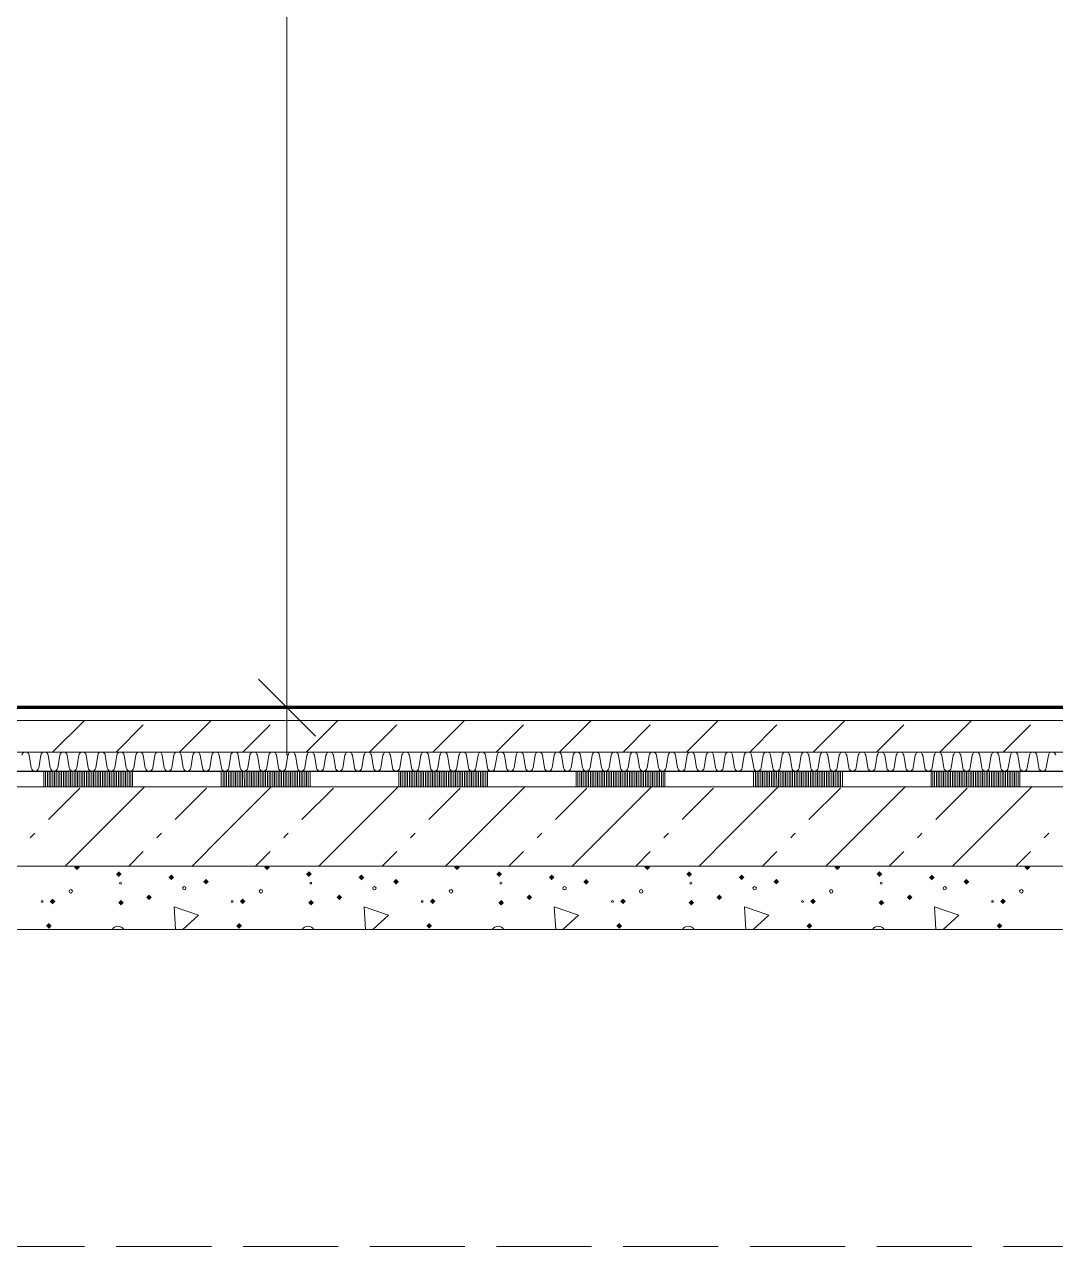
# Model space of a CAD drawing. Header units: millimetres. Extents: x 9557 to 76822, y 14597 to 67378.
# Drawn here: x 56977 to 58604, y 54490 to 56417 of the extents above; entities that cross this region are included whole.
import ezdxf

# ---------------------------------------------------------------- set-up
doc = ezdxf.new("R2010")
doc.units = ezdxf.units.MM
doc.layers.add('PDF_Geometry', color=7, linetype='Continuous')
doc.layers.add('PDF_Solid Fills', color=7, linetype='Continuous')

msp = doc.modelspace()

# ---------------------------------------------------------------- hatches: boundary and pattern name
at = {"layer": 'PDF_Solid Fills', "transparency": 33554559}
for points in [[(57055.2, 55088), (57057, 55089.8), (57062.3, 55089.8), (57064.2, 55088), (57059.7, 55083.5)], [(57355.2, 55088), (57357, 55089.8), (57362.3, 55089.8), (57364.2, 55088), (57359.7, 55083.5)], [(57655.2, 55088), (57657, 55089.8), (57662.3, 55089.8), (57664.2, 55088), (57659.7, 55083.5)], [(57955.2, 55088), (57957, 55089.8), (57962.3, 55089.8), (57964.2, 55088), (57959.7, 55083.5)], [(58255.2, 55088), (58257, 55089.8), (58262.3, 55089.8), (58264.2, 55088), (58259.7, 55083.5)], [(58555.2, 55088), (58557, 55089.8), (58562.3, 55089.8), (58564.2, 55088), (58559.7, 55083.5)]]:
    msp.add_hatch(color=256, dxfattribs=at).paths.add_polyline_path(points)

# ---------------------------------------------------------------- linework, layer by layer
at = {"layer": 'PDF_Geometry', "lineweight": 18}
for points in [[(57391.1, 64064.8), (57391.1, 63989.8), (57391.1, 61339.8), (57391.1, 61239.8), (57391.1, 60989.8), (57391.1, 58339.8), (57391.1, 58239.8), (57391.1, 57989.8), (57391.1, 55339.8), (57391.1, 55264.8)], [(57436.1, 55294.8), (57346.1, 55384.8)], [(57466.1, 55339.8), (57391.1, 55339.8), (57316.1, 55339.8)], [(55883.6, 55319.8), (59807.6, 55319.8)], [(57021.5, 55269.8), (57071.5, 55319.8)], [(57121.5, 55269.8), (57164.5, 55312.8)], [(57221.5, 55269.8), (57271.5, 55319.8)], [(57321.5, 55269.8), (57364.5, 55312.8)], [(57421.5, 55269.8), (57471.5, 55319.8)], [(57521.5, 55269.8), (57564.5, 55312.8)], [(57621.5, 55269.8), (57671.5, 55319.8)], [(57721.5, 55269.8), (57764.5, 55312.8)], [(57821.5, 55269.8), (57871.5, 55319.8)], [(57921.5, 55269.8), (57964.5, 55312.8)], [(58021.5, 55269.8), (58071.5, 55319.8)], [(58121.5, 55269.8), (58164.5, 55312.8)], [(58221.5, 55269.8), (58271.5, 55319.8)], [(58321.5, 55269.8), (58364.5, 55312.8)], [(58421.5, 55269.8), (58471.5, 55319.8)], [(58521.5, 55269.8), (58564.5, 55312.8)], [(55883.6, 55269.8), (59807.6, 55269.8)], [(56727.6, 55214.8), (56727.6, 55239.3), (56867.6, 55239.3), (56727.6, 55239.3), (56867.6, 55239.3), (56727.6, 55239.3), (56867.6, 55239.3), (56867.6, 55214.8), (57007.6, 55214.8), (57147.6, 55214.8)], [(56867.6, 55239.3), (57007.6, 55239.3), (57147.6, 55239.3), (57287.6, 55239.3), (57427.6, 55239.3), (57567.6, 55239.3), (57707.6, 55239.3), (57847.6, 55239.3), (57987.6, 55239.3), (58127.6, 55239.3), (58267.6, 55239.3), (58407.6, 55239.3), (58547.6, 55239.3), (58687.6, 55239.3)], [(58687.6, 55239.3), (58547.6, 55239.3), (58407.6, 55239.3), (58267.6, 55239.3), (58127.6, 55239.3), (57987.6, 55239.3), (57847.6, 55239.3), (57707.6, 55239.3), (57567.6, 55239.3), (57427.6, 55239.3), (57287.6, 55239.3), (57147.6, 55239.3), (57007.6, 55239.3), (56867.6, 55239.3)], [(57007.6, 55214.8), (57007.6, 55239.3), (57147.6, 55239.3), (57007.6, 55239.3), (57147.6, 55239.3), (57007.6, 55239.3), (57147.6, 55239.3), (57147.6, 55214.8), (57287.6, 55214.8), (57427.6, 55214.8)], [(57010.4, 55239.3), (57010.4, 55214.8)], [(57013.2, 55239.3), (57013.2, 55214.8)], [(57016, 55239.3), (57016, 55214.8)], [(57018.8, 55239.3), (57018.8, 55214.8)], [(57021.6, 55239.3), (57021.6, 55214.8)], [(57024.4, 55239.3), (57024.4, 55214.8)], [(57027.2, 55239.3), (57027.2, 55214.8)], [(57030, 55239.3), (57030, 55214.8)], [(57032.8, 55239.3), (57032.8, 55214.8)], [(57035.6, 55239.3), (57035.6, 55214.8)], [(57038.4, 55239.3), (57038.4, 55214.8)], [(57041.2, 55239.3), (57041.2, 55214.8)], [(57044, 55239.3), (57044, 55214.8)], [(57046.8, 55239.3), (57046.8, 55214.8)], [(57049.6, 55239.3), (57049.6, 55214.8)], [(57052.4, 55239.3), (57052.4, 55214.8)], [(57055.2, 55239.3), (57055.2, 55214.8)], [(57058, 55239.3), (57058, 55214.8)], [(57060.8, 55239.3), (57060.8, 55214.8)], [(57063.6, 55239.3), (57063.6, 55214.8)], [(57066.4, 55239.3), (57066.4, 55214.8)], [(57069.2, 55239.3), (57069.2, 55214.8)], [(57072, 55239.3), (57072, 55214.8)], [(57074.8, 55239.3), (57074.8, 55214.8)], [(57077.6, 55239.3), (57077.6, 55214.8)], [(57080.4, 55239.3), (57080.4, 55214.8)], [(57086, 55239.3), (57086, 55214.8)], [(57088.8, 55239.3), (57088.8, 55214.8)], [(57091.6, 55239.3), (57091.6, 55214.8)], [(57094.4, 55239.3), (57094.4, 55214.8)], [(57097.2, 55239.3), (57097.2, 55214.8)], [(57100, 55239.3), (57100, 55214.8)], [(57102.8, 55239.3), (57102.8, 55214.8)], [(57105.6, 55239.3), (57105.6, 55214.8)], [(57108.4, 55239.3), (57108.4, 55214.8)], [(57111.2, 55239.3), (57111.2, 55214.8)], [(57116.8, 55239.3), (57116.8, 55214.8)], [(57119.6, 55239.3), (57119.6, 55214.8)], [(57122.4, 55239.3), (57122.4, 55214.8)], [(57125.2, 55239.3), (57125.2, 55214.8)], [(57128, 55239.3), (57128, 55214.8)], [(57130.8, 55239.3), (57130.8, 55214.8)], [(57133.6, 55239.3), (57133.6, 55214.8)], [(57136.4, 55239.3), (57136.4, 55214.8)], [(57139.2, 55239.3), (57139.2, 55214.8)], [(57142, 55239.3), (57142, 55214.8)], [(57144.8, 55239.3), (57144.8, 55214.8)], [(57287.6, 55214.8), (57287.6, 55239.3), (57427.6, 55239.3), (57287.6, 55239.3), (57427.6, 55239.3), (57287.6, 55239.3), (57427.6, 55239.3), (57427.6, 55214.8), (57567.6, 55214.8), (57707.6, 55214.8)], [(57290.4, 55239.3), (57290.4, 55214.8)], [(57296, 55239.3), (57296, 55214.8)], [(57298.8, 55239.3), (57298.8, 55214.8)], [(57301.6, 55239.3), (57301.6, 55214.8)], [(57304.4, 55239.3), (57304.4, 55214.8)], [(57307.2, 55239.3), (57307.2, 55214.8)], [(57310, 55239.3), (57310, 55214.8)], [(57312.8, 55239.3), (57312.8, 55214.8)], [(57315.6, 55239.3), (57315.6, 55214.8)], [(57318.4, 55239.3), (57318.4, 55214.8)], [(57321.2, 55239.3), (57321.2, 55214.8)], [(57326.8, 55239.3), (57326.8, 55214.8)], [(57329.6, 55239.3), (57329.6, 55214.8)], [(57332.4, 55239.3), (57332.4, 55214.8)], [(57335.2, 55239.3), (57335.2, 55214.8)], [(57338, 55239.3), (57338, 55214.8)], [(57340.8, 55239.3), (57340.8, 55214.8)], [(57343.6, 55239.3), (57343.6, 55214.8)], [(57346.4, 55239.3), (57346.4, 55214.8)], [(57349.2, 55239.3), (57349.2, 55214.8)], [(57352, 55239.3), (57352, 55214.8)], [(57354.8, 55239.3), (57354.8, 55214.8)], [(57357.6, 55239.3), (57357.6, 55214.8)], [(57360.4, 55239.3), (57360.4, 55214.8)], [(57363.2, 55239.3), (57363.2, 55214.8)], [(57366, 55239.3), (57366, 55214.8)], [(57368.8, 55239.3), (57368.8, 55214.8)], [(57371.6, 55239.3), (57371.6, 55214.8)], [(57374.4, 55239.3), (57374.4, 55214.8)], [(57377.2, 55239.3), (57377.2, 55214.8)], [(57380, 55239.3), (57380, 55214.8)], [(57382.8, 55239.3), (57382.8, 55214.8)], [(57385.6, 55239.3), (57385.6, 55214.8)], [(57388.4, 55239.3), (57388.4, 55214.8)], [(57391.2, 55239.3), (57391.2, 55214.8)], [(57394, 55239.3), (57394, 55214.8)], [(57396.8, 55239.3), (57396.8, 55214.8)], [(57399.6, 55239.3), (57399.6, 55214.8)], [(57402.4, 55239.3), (57402.4, 55214.8)], [(57405.2, 55239.3), (57405.2, 55214.8)], [(57408, 55239.3), (57408, 55214.8)], [(57410.8, 55239.3), (57410.8, 55214.8)], [(57416.4, 55239.3), (57416.4, 55214.8)], [(57419.2, 55239.3), (57419.2, 55214.8)], [(57422, 55239.3), (57422, 55214.8)], [(57424.8, 55239.3), (57424.8, 55214.8)], [(57567.6, 55214.8), (57567.6, 55239.3), (57707.6, 55239.3), (57567.6, 55239.3), (57707.6, 55239.3), (57567.6, 55239.3), (57707.6, 55239.3), (57707.6, 55214.8), (57847.6, 55214.8), (57987.6, 55214.8)], [(57570.4, 55239.3), (57570.4, 55214.8)], [(57573.2, 55239.3), (57573.2, 55214.8)], [(57576, 55239.3), (57576, 55214.8)], [(57578.8, 55239.3), (57578.8, 55214.8)], [(57581.6, 55239.3), (57581.6, 55214.8)], [(57584.4, 55239.3), (57584.4, 55214.8)], [(57587.2, 55239.3), (57587.2, 55214.8)], [(57590, 55239.3), (57590, 55214.8)], [(57592.8, 55239.3), (57592.8, 55214.8)], [(57595.6, 55239.3), (57595.6, 55214.8)], [(57598.4, 55239.3), (57598.4, 55214.8)], [(57601.2, 55239.3), (57601.2, 55214.8)], [(57604, 55239.3), (57604, 55214.8)], [(57606.8, 55239.3), (57606.8, 55214.8)], [(57609.6, 55239.3), (57609.6, 55214.8)], [(57612.4, 55239.3), (57612.4, 55214.8)], [(57615.2, 55239.3), (57615.2, 55214.8)], [(57618, 55239.3), (57618, 55214.8)], [(57620.8, 55239.3), (57620.8, 55214.8)], [(57626.4, 55239.3), (57626.4, 55214.8)], [(57629.2, 55239.3), (57629.2, 55214.8)], [(57632, 55239.3), (57632, 55214.8)], [(57634.8, 55239.3), (57634.8, 55214.8)], [(57637.6, 55239.3), (57637.6, 55214.8)], [(57640.4, 55239.3), (57640.4, 55214.8)], [(57643.2, 55239.3), (57643.2, 55214.8)], [(57646, 55239.3), (57646, 55214.8)], [(57648.8, 55239.3), (57648.8, 55214.8)], [(57651.6, 55239.3), (57651.6, 55214.8)], [(57654.4, 55239.3), (57654.4, 55214.8)], [(57657.2, 55239.3), (57657.2, 55214.8)], [(57660, 55239.3), (57660, 55214.8)], [(57662.8, 55239.3), (57662.8, 55214.8)], [(57665.6, 55239.3), (57665.6, 55214.8)], [(57668.4, 55239.3), (57668.4, 55214.8)], [(57671.2, 55239.3), (57671.2, 55214.8)], [(57674, 55239.3), (57674, 55214.8)], [(57676.8, 55239.3), (57676.8, 55214.8)], [(57679.6, 55239.3), (57679.6, 55214.8)], [(57682.4, 55239.3), (57682.4, 55214.8)], [(57685.2, 55239.3), (57685.2, 55214.8)], [(57688, 55239.3), (57688, 55214.8)], [(57690.8, 55239.3), (57690.8, 55214.8)], [(57693.6, 55239.3), (57693.6, 55214.8)], [(57696.4, 55239.3), (57696.4, 55214.8)], [(57699.2, 55239.3), (57699.2, 55214.8)], [(57702, 55239.3), (57702, 55214.8)], [(57704.8, 55239.3), (57704.8, 55214.8)], [(57847.6, 55214.8), (57847.6, 55239.3), (57987.6, 55239.3), (57847.6, 55239.3), (57987.6, 55239.3), (57847.6, 55239.3), (57987.6, 55239.3), (57987.6, 55214.8), (58127.6, 55214.8), (58267.6, 55214.8)], [(57850.4, 55239.3), (57850.4, 55214.8)], [(57853.2, 55239.3), (57853.2, 55214.8)], [(57856, 55239.3), (57856, 55214.8)], [(57858.8, 55239.3), (57858.8, 55214.8)], [(57861.6, 55239.3), (57861.6, 55214.8)], [(57864.4, 55239.3), (57864.4, 55214.8)], [(57867.2, 55239.3), (57867.2, 55214.8)], [(57870, 55239.3), (57870, 55214.8)], [(57872.8, 55239.3), (57872.8, 55214.8)], [(57875.6, 55239.3), (57875.6, 55214.8)], [(57878.4, 55239.3), (57878.4, 55214.8)], [(57881.2, 55239.3), (57881.2, 55214.8)], [(57884, 55239.3), (57884, 55214.8)], [(57886.8, 55239.3), (57886.8, 55214.8)], [(57889.6, 55239.3), (57889.6, 55214.8)], [(57892.4, 55239.3), (57892.4, 55214.8)], [(57895.2, 55239.3), (57895.2, 55214.8)], [(57898, 55239.3), (57898, 55214.8)], [(57900.8, 55239.3), (57900.8, 55214.8)], [(57903.6, 55239.3), (57903.6, 55214.8)], [(57906.4, 55239.3), (57906.4, 55214.8)], [(57909.2, 55239.3), (57909.2, 55214.8)], [(57912, 55239.3), (57912, 55214.8)], [(57914.8, 55239.3), (57914.8, 55214.8)], [(57917.6, 55239.3), (57917.6, 55214.8)], [(57920.4, 55239.3), (57920.4, 55214.8)], [(57926, 55239.3), (57926, 55214.8)], [(57928.8, 55239.3), (57928.8, 55214.8)], [(57931.6, 55239.3), (57931.6, 55214.8)], [(57934.4, 55239.3), (57934.4, 55214.8)], [(57937.2, 55239.3), (57937.2, 55214.8)], [(57940, 55239.3), (57940, 55214.8)], [(57942.8, 55239.3), (57942.8, 55214.8)], [(57945.6, 55239.3), (57945.6, 55214.8)], [(57948.4, 55239.3), (57948.4, 55214.8)], [(57951.2, 55239.3), (57951.2, 55214.8)], [(57956.8, 55239.3), (57956.8, 55214.8)], [(57959.6, 55239.3), (57959.6, 55214.8)], [(57962.4, 55239.3), (57962.4, 55214.8)], [(57965.2, 55239.3), (57965.2, 55214.8)], [(57968, 55239.3), (57968, 55214.8)], [(57970.8, 55239.3), (57970.8, 55214.8)], [(57973.6, 55239.3), (57973.6, 55214.8)], [(57976.4, 55239.3), (57976.4, 55214.8)], [(57979.2, 55239.3), (57979.2, 55214.8)], [(57982, 55239.3), (57982, 55214.8)], [(57984.8, 55239.3), (57984.8, 55214.8)], [(58127.6, 55214.8), (58127.6, 55239.3), (58267.6, 55239.3), (58127.6, 55239.3), (58267.6, 55239.3), (58127.6, 55239.3), (58267.6, 55239.3), (58267.6, 55214.8), (58407.6, 55214.8), (58547.6, 55214.8)], [(58130.4, 55239.3), (58130.4, 55214.8)], [(58136, 55239.3), (58136, 55214.8)], [(58138.8, 55239.3), (58138.8, 55214.8)], [(58141.6, 55239.3), (58141.6, 55214.8)], [(58144.4, 55239.3), (58144.4, 55214.8)], [(58147.2, 55239.3), (58147.2, 55214.8)], [(58150, 55239.3), (58150, 55214.8)], [(58152.8, 55239.3), (58152.8, 55214.8)], [(58155.6, 55239.3), (58155.6, 55214.8)], [(58158.4, 55239.3), (58158.4, 55214.8)], [(58161.2, 55239.3), (58161.2, 55214.8)], [(58166.8, 55239.3), (58166.8, 55214.8)], [(58169.6, 55239.3), (58169.6, 55214.8)], [(58172.4, 55239.3), (58172.4, 55214.8)], [(58175.2, 55239.3), (58175.2, 55214.8)], [(58178, 55239.3), (58178, 55214.8)], [(58180.8, 55239.3), (58180.8, 55214.8)], [(58183.6, 55239.3), (58183.6, 55214.8)], [(58186.4, 55239.3), (58186.4, 55214.8)], [(58189.2, 55239.3), (58189.2, 55214.8)], [(58192, 55239.3), (58192, 55214.8)], [(58194.8, 55239.3), (58194.8, 55214.8)], [(58197.6, 55239.3), (58197.6, 55214.8)], [(58200.4, 55239.3), (58200.4, 55214.8)], [(58203.2, 55239.3), (58203.2, 55214.8)], [(58206, 55239.3), (58206, 55214.8)], [(58208.8, 55239.3), (58208.8, 55214.8)], [(58211.6, 55239.3), (58211.6, 55214.8)], [(58214.4, 55239.3), (58214.4, 55214.8)], [(58217.2, 55239.3), (58217.2, 55214.8)], [(58220, 55239.3), (58220, 55214.8)], [(58222.8, 55239.3), (58222.8, 55214.8)], [(58225.6, 55239.3), (58225.6, 55214.8)], [(58228.4, 55239.3), (58228.4, 55214.8)], [(58231.2, 55239.3), (58231.2, 55214.8)], [(58234, 55239.3), (58234, 55214.8)], [(58236.8, 55239.3), (58236.8, 55214.8)], [(58239.6, 55239.3), (58239.6, 55214.8)], [(58242.4, 55239.3), (58242.4, 55214.8)], [(58245.2, 55239.3), (58245.2, 55214.8)], [(58248, 55239.3), (58248, 55214.8)], [(58250.8, 55239.3), (58250.8, 55214.8)], [(58256.4, 55239.3), (58256.4, 55214.8)], [(58259.2, 55239.3), (58259.2, 55214.8)], [(58262, 55239.3), (58262, 55214.8)], [(58264.8, 55239.3), (58264.8, 55214.8)], [(58407.6, 55214.8), (58407.6, 55239.3), (58547.6, 55239.3), (58407.6, 55239.3), (58547.6, 55239.3), (58407.6, 55239.3), (58547.6, 55239.3), (58547.6, 55214.8), (58687.6, 55214.8), (58827.6, 55214.8)], [(58410.4, 55239.3), (58410.4, 55214.8)], [(58413.2, 55239.3), (58413.2, 55214.8)], [(58416, 55239.3), (58416, 55214.8)], [(58418.8, 55239.3), (58418.8, 55214.8)], [(58421.6, 55239.3), (58421.6, 55214.8)], [(58424.4, 55239.3), (58424.4, 55214.8)], [(58427.2, 55239.3), (58427.2, 55214.8)], [(58430, 55239.3), (58430, 55214.8)], [(58432.8, 55239.3), (58432.8, 55214.8)], [(58435.6, 55239.3), (58435.6, 55214.8)], [(58438.4, 55239.3), (58438.4, 55214.8)], [(58441.2, 55239.3), (58441.2, 55214.8)], [(58444, 55239.3), (58444, 55214.8)], [(58446.8, 55239.3), (58446.8, 55214.8)], [(58449.6, 55239.3), (58449.6, 55214.8)], [(58452.4, 55239.3), (58452.4, 55214.8)], [(58455.2, 55239.3), (58455.2, 55214.8)], [(58458, 55239.3), (58458, 55214.8)], [(58460.8, 55239.3), (58460.8, 55214.8)], [(58466.4, 55239.3), (58466.4, 55214.8)], [(58469.2, 55239.3), (58469.2, 55214.8)], [(58472, 55239.3), (58472, 55214.8)], [(58474.8, 55239.3), (58474.8, 55214.8)], [(58477.6, 55239.3), (58477.6, 55214.8)], [(58480.4, 55239.3), (58480.4, 55214.8)], [(58483.2, 55239.3), (58483.2, 55214.8)], [(58486, 55239.3), (58486, 55214.8)], [(58488.8, 55239.3), (58488.8, 55214.8)], [(58491.6, 55239.3), (58491.6, 55214.8)], [(58494.4, 55239.3), (58494.4, 55214.8)], [(58497.2, 55239.3), (58497.2, 55214.8)], [(58500, 55239.3), (58500, 55214.8)], [(58502.8, 55239.3), (58502.8, 55214.8)], [(58505.6, 55239.3), (58505.6, 55214.8)], [(58508.4, 55239.3), (58508.4, 55214.8)], [(58511.2, 55239.3), (58511.2, 55214.8)], [(58514, 55239.3), (58514, 55214.8)], [(58516.8, 55239.3), (58516.8, 55214.8)], [(58519.6, 55239.3), (58519.6, 55214.8)], [(58522.4, 55239.3), (58522.4, 55214.8)], [(58525.2, 55239.3), (58525.2, 55214.8)], [(58528, 55239.3), (58528, 55214.8)], [(58530.8, 55239.3), (58530.8, 55214.8)], [(58533.6, 55239.3), (58533.6, 55214.8)], [(58536.4, 55239.3), (58536.4, 55214.8)], [(58539.2, 55239.3), (58539.2, 55214.8)], [(58542, 55239.3), (58542, 55214.8)], [(58544.8, 55239.3), (58544.8, 55214.8)], [(57014.9, 55163.2), (57064.5, 55212.8)], [(57041.5, 55089.8), (57089.7, 55138), (57166.5, 55214.8)], [(57214.9, 55163.2), (57264.5, 55212.8)], [(57241.5, 55089.8), (57289.7, 55138), (57366.5, 55214.8)], [(57414.9, 55163.2), (57464.5, 55212.8)], [(57441.5, 55089.8), (57489.7, 55138), (57566.5, 55214.8)], [(57614.9, 55163.2), (57664.5, 55212.8)], [(57641.5, 55089.8), (57689.7, 55138), (57766.5, 55214.8)], [(57814.9, 55163.2), (57864.5, 55212.8)], [(57841.5, 55089.8), (57889.7, 55138), (57966.5, 55214.8)], [(58014.9, 55163.2), (58064.5, 55212.8)], [(58041.5, 55089.8), (58089.7, 55138), (58166.5, 55214.8)], [(58214.9, 55163.2), (58264.5, 55212.8)], [(58241.5, 55089.8), (58289.7, 55138), (58366.5, 55214.8)], [(58414.9, 55163.2), (58464.5, 55212.8)], [(58441.5, 55089.8), (58489.7, 55138), (58566.5, 55214.8)], [(51337.6, 55149.2), (51337.6, 55089.8), (61027.6, 55089.8), (61027.6, 55149.2), (60888.1, 55160.6), (60890.1, 55185), (60750.5, 55196.5), (60890.1, 55185), (60750.5, 55196.5), (60890.1, 55185), (60750.5, 55196.5), (60748.5, 55172.1)], [(56986.1, 55134.4), (56989.7, 55138), (56993.3, 55141.6)], [(57186.1, 55134.4), (57189.7, 55138), (57193.3, 55141.6)], [(57386.1, 55134.4), (57389.7, 55138), (57393.3, 55141.6)], [(57586.1, 55134.4), (57589.7, 55138), (57593.3, 55141.6)], [(57786.1, 55134.4), (57789.7, 55138), (57793.3, 55141.6)], [(57986.1, 55134.4), (57989.7, 55138), (57993.3, 55141.6)], [(58186.1, 55134.4), (58189.7, 55138), (58193.3, 55141.6)], [(58386.1, 55134.4), (58389.7, 55138), (58393.3, 55141.6)], [(58586.1, 55134.4), (58589.7, 55138), (58593.3, 55141.6)], [(57141.5, 55089.8), (57164.5, 55112.8)], [(57341.5, 55089.8), (57364.5, 55112.8)], [(57541.5, 55089.8), (57564.5, 55112.8)], [(57741.5, 55089.8), (57764.5, 55112.8)], [(57941.5, 55089.8), (57964.5, 55112.8)], [(58141.5, 55089.8), (58164.5, 55112.8)], [(58341.5, 55089.8), (58364.5, 55112.8)], [(58541.5, 55089.8), (58564.5, 55112.8)], [(57226.7, 54989.8), (57251.4, 55012.4), (57213, 55025.9), (57215.3, 54989.8)], [(57526.7, 54989.8), (57551.4, 55012.4), (57513, 55025.9), (57515.3, 54989.8)], [(57826.7, 54989.8), (57851.4, 55012.4), (57813, 55025.9), (57815.3, 54989.8)], [(58126.7, 54989.8), (58151.4, 55012.4), (58113, 55025.9), (58115.3, 54989.8)], [(58426.7, 54989.8), (58451.4, 55012.4), (58413, 55025.9), (58415.3, 54989.8)], [(55883.6, 54989.8), (59707.6, 54989.8)], [(56921.9, 54489.8), (57071.9, 54489.8)], [(57121.9, 54489.8), (57271.9, 54489.8)], [(57321.9, 54489.8), (57471.9, 54489.8)], [(57521.9, 54489.8), (57671.9, 54489.8)], [(57721.9, 54489.8), (57871.9, 54489.8)], [(57921.9, 54489.8), (58071.9, 54489.8)], [(58121.9, 54489.8), (58271.9, 54489.8)], [(58321.9, 54489.8), (58471.9, 54489.8)], [(58521.9, 54489.8), (58671.9, 54489.8)]]:
    msp.add_lwpolyline(points, dxfattribs=at)
at = {"layer": 'PDF_Geometry', "lineweight": 70}
msp.add_lwpolyline([(53260.5, 59639.8), (55883.6, 58167.8), (55883.6, 57989.8), (59807.6, 57989.8), (59807.6, 55339.8), (55883.6, 55339.8), (55883.6, 55506.5), (55586.6, 55506.5), (55586.6, 55673.1), (55289.6, 55673.1), (55289.6, 55839.8), (54992.6, 55839.8), (54992.6, 56006.5), (54695.6, 56006.5), (54695.6, 56173.1), (54398.6, 56173.1), (54398.6, 56339.8), (54101.6, 56339.8), (54101.6, 56506.5), (53804.6, 56506.5), (53804.6, 56673.1), (53507.6, 56673.1), (53507.6, 56839.8), (52457.6, 56839.8)], dxfattribs=at)
at = {"layer": 'PDF_Geometry', "lineweight": 18}
for points in [[(60227.6, 55214.8), (52037.6, 55214.8), (52037.6, 57939.8, -0.368896), (52054.5, 57959.6), (52120.7, 57970, 0.854062), (52120.7, 58009.6), (52054.5, 58020, -0.368936), (52037.6, 58039.8, -0.368904), (52054.5, 58059.6), (52120.7, 58070, 0.854086), (52120.7, 58109.6), (52054.5, 58120)], [(59807.6, 55239.8), (52457.6, 55239.8, 0.368974), (52463.5, 55244.9), (52466.7, 55264.7, -0.854072), (52478.5, 55264.7), (52481.7, 55244.8, 0.368974), (52487.6, 55239.8, 0.368906), (52493.5, 55244.9), (52496.7, 55264.7, -0.854067), (52508.5, 55264.7), (52511.7, 55244.8, 0.36894), (52517.6, 55239.8, 0.36894), (52523.5, 55244.9), (52526.7, 55264.7, -0.854071), (52538.5, 55264.7), (52541.7, 55244.8, 0.368906), (52547.2, 55239.3), (52547.2, 55214.8)], [(56972.7, 55264.7, -0.854088), (56984.5, 55264.7), (56987.7, 55244.8, 0.368926), (56993.6, 55239.8, 0.368955), (56999.5, 55244.9), (57002.7, 55264.7, -0.854097), (57014.5, 55264.7), (57017.7, 55244.8, 0.368992), (57023.6, 55239.8, 0.368954), (57029.5, 55244.9), (57032.7, 55264.7, -0.853983), (57044.5, 55264.7), (57047.7, 55244.8, 0.368955), (57053.6, 55239.8, 0.368993), (57059.5, 55244.9), (57062.7, 55264.7, -0.854088), (57074.5, 55264.7), (57077.7, 55244.8, 0.368954), (57083.2, 55239.3), (57083.2, 55214.8)], [(57114, 55214.8), (57113.6, 55239.8, -0.368926), (57107.6, 55244.9), (57104.5, 55264.7, 0.854043), (57092.6, 55264.7), (57089.5, 55244.9, -0.368926), (57083.6, 55239.8)], [(57113.6, 55239.8, 0.368954), (57119.5, 55244.9), (57122.7, 55264.7, -0.854057), (57134.5, 55264.7), (57137.7, 55244.8, 0.368887), (57143.6, 55239.8, 0.368993), (57149.5, 55244.9), (57152.7, 55264.7, -0.854088), (57164.5, 55264.7), (57167.7, 55244.8, 0.368954), (57173.6, 55239.8, 0.368926), (57179.5, 55244.9), (57182.7, 55264.7, -0.854087), (57194.5, 55264.7), (57197.7, 55244.8, 0.368926), (57203.6, 55239.8, 0.368954), (57209.5, 55244.9), (57212.7, 55264.7, -0.854057), (57224.5, 55264.7), (57227.7, 55244.8, 0.368993), (57233.6, 55239.8, 0.368887), (57239.5, 55244.9), (57242.7, 55264.7, -0.854088), (57254.5, 55264.7), (57257.7, 55244.8, 0.368954), (57263.6, 55239.8, 0.368925), (57269.5, 55244.9), (57272.7, 55264.7, -0.854087), (57284.5, 55264.7), (57287.7, 55244.8, 0.368926), (57293.2, 55239.3), (57293.2, 55214.8)], [(57324, 55214.8), (57323.6, 55239.8, -0.368993), (57317.6, 55244.9), (57314.5, 55264.7, 0.854098), (57302.6, 55264.7), (57299.5, 55244.9, -0.368954), (57293.6, 55239.8)], [(57323.6, 55239.8, 0.368955), (57329.5, 55244.9), (57332.7, 55264.7, -0.853982), (57344.5, 55264.7), (57347.7, 55244.8, 0.368954), (57353.6, 55239.8, 0.368992), (57359.5, 55244.9), (57362.7, 55264.7, -0.854086), (57374.5, 55264.7), (57377.7, 55244.8, 0.368955), (57383.6, 55239.8, 0.368926), (57389.5, 55244.9), (57392.7, 55264.7, -0.854046), (57404.5, 55264.7), (57407.7, 55244.8, 0.368926), (57413.6, 55239.3), (57413.6, 55214.8)], [(57413.6, 55239.8, 0.368955), (57419.5, 55244.9), (57422.7, 55264.7, -0.854056), (57434.5, 55264.7), (57437.7, 55244.8, 0.368885), (57443.6, 55239.8, 0.368991), (57449.5, 55244.9), (57452.7, 55264.7, -0.854086), (57464.5, 55264.7), (57467.7, 55244.8, 0.368955), (57473.6, 55239.8, 0.368926), (57479.5, 55244.9), (57482.7, 55264.7, -0.854088), (57494.5, 55264.7), (57497.7, 55244.8, 0.368926), (57503.6, 55239.8, 0.368955), (57509.5, 55244.9), (57512.7, 55264.7, -0.854056), (57524.5, 55264.7), (57527.7, 55244.8, 0.368991), (57533.6, 55239.8, 0.368885), (57539.5, 55244.9), (57542.7, 55264.7, -0.854086), (57554.5, 55264.7), (57557.7, 55244.8, 0.368955), (57563.6, 55239.8, 0.368926), (57569.5, 55244.9), (57572.7, 55264.7, -0.854088), (57584.5, 55264.7), (57587.7, 55244.8, 0.368926), (57593.6, 55239.8, 0.368955), (57599.5, 55244.9), (57602.7, 55264.7, -0.854097), (57614.5, 55264.7), (57617.7, 55244.8, 0.368992), (57623.6, 55239.3), (57623.6, 55214.8)], [(57623.6, 55239.8, 0.368954), (57629.5, 55244.9), (57632.7, 55264.7, -0.853982), (57644.5, 55264.7), (57647.7, 55244.8, 0.368955), (57653.6, 55239.8, 0.368993), (57659.5, 55244.9), (57662.7, 55264.7, -0.854088), (57674.5, 55264.7), (57677.7, 55244.8, 0.368954), (57683.6, 55239.8, 0.368926), (57689.5, 55244.9), (57692.7, 55264.7, -0.854045), (57704.5, 55264.7), (57707.7, 55244.8, 0.368925), (57713.6, 55239.8, 0.368954), (57719.5, 55244.9), (57722.7, 55264.7, -0.854057), (57734.5, 55264.7), (57737.7, 55244.8, 0.368887), (57743.6, 55239.8, 0.368993), (57749.5, 55244.9), (57752.7, 55264.7, -0.854088), (57764.5, 55264.7), (57767.7, 55244.8, 0.368954), (57773.6, 55239.8, 0.368926), (57779.5, 55244.9), (57782.7, 55264.7, -0.854087), (57794.5, 55264.7), (57797.7, 55244.8, 0.368926), (57803.6, 55239.8, 0.368954), (57809.5, 55244.9), (57812.7, 55264.7, -0.854057), (57824.5, 55264.7), (57827.7, 55244.8, 0.368993), (57833.6, 55239.8, 0.368887), (57839.5, 55244.9), (57842.7, 55264.7, -0.854088), (57854.5, 55264.7), (57857.7, 55244.8, 0.368954), (57863.6, 55239.8, 0.368926), (57869.5, 55244.9), (57872.7, 55264.7, -0.854084), (57884.5, 55264.7), (57887.7, 55244.8, 0.368926), (57893.6, 55239.8, 0.368954), (57899.5, 55244.9), (57902.7, 55264.7, -0.854098), (57914.5, 55264.7), (57917.7, 55244.8, 0.368993), (57923.2, 55239.3), (57923.2, 55214.8)], [(57954, 55214.8), (57953.6, 55239.8, -0.368954), (57947.7, 55244.9), (57944.5, 55264.7, 0.853983), (57932.7, 55264.7), (57929.5, 55244.9, -0.368955), (57923.6, 55239.8)], [(57953.6, 55239.8, 0.368993), (57959.5, 55244.9), (57962.7, 55264.7, -0.854087), (57974.5, 55264.7), (57977.7, 55244.8, 0.368955), (57983.6, 55239.8, 0.368926), (57989.5, 55244.9), (57992.7, 55264.7, -0.854046), (58004.5, 55264.7), (58007.7, 55244.8, 0.368926), (58013.6, 55239.8, 0.368955), (58019.5, 55244.9), (58022.7, 55264.7, -0.854056), (58034.5, 55264.7), (58037.7, 55244.8, 0.368887), (58043.6, 55239.8, 0.368992), (58049.5, 55244.9), (58052.7, 55264.7, -0.854087), (58064.5, 55264.7), (58067.7, 55244.8, 0.368955), (58073.6, 55239.8, 0.368926), (58079.5, 55244.9), (58082.7, 55264.7, -0.854088), (58094.5, 55264.7), (58097.7, 55244.8, 0.368926), (58103.6, 55239.8, 0.368955), (58109.5, 55244.9), (58112.7, 55264.7, -0.854056), (58124.5, 55264.7), (58127.7, 55244.8, 0.368993), (58133.2, 55239.3), (58133.2, 55214.8)], [(58164, 55214.8), (58163.6, 55239.8, -0.368955), (58157.7, 55244.9), (58154.5, 55264.7, 0.854086), (58142.7, 55264.7), (58139.5, 55244.9, -0.368886), (58133.6, 55239.8)], [(58163.6, 55239.8, 0.368926), (58169.5, 55244.9), (58172.7, 55264.7, -0.854088), (58184.5, 55264.7), (58187.7, 55244.8, 0.368926), (58193.6, 55239.8, 0.368955), (58199.5, 55244.9), (58202.7, 55264.7, -0.854097), (58214.5, 55264.7), (58217.7, 55244.8, 0.368993), (58223.6, 55239.8, 0.368952), (58229.5, 55244.9), (58232.7, 55264.7, -0.853982), (58244.5, 55264.7), (58247.7, 55244.8, 0.368955), (58253.6, 55239.3), (58253.6, 55214.8)], [(58253.6, 55239.8, 0.368993), (58259.5, 55244.9), (58262.7, 55264.7, -0.854088), (58274.5, 55264.7), (58277.7, 55244.8, 0.368954), (58283.6, 55239.8, 0.368926), (58289.5, 55244.9), (58292.7, 55264.7, -0.854046), (58304.5, 55264.7), (58307.7, 55244.8, 0.368924), (58313.6, 55239.8, 0.368952), (58319.5, 55244.9), (58322.7, 55264.7, -0.854056), (58334.5, 55264.7), (58337.7, 55244.8, 0.368887), (58343.6, 55239.8, 0.368993), (58349.5, 55244.9), (58352.7, 55264.7, -0.854088), (58364.5, 55264.7), (58367.7, 55244.8, 0.368954), (58373.6, 55239.8, 0.368926), (58379.5, 55244.9), (58382.7, 55264.7, -0.854087), (58394.5, 55264.7), (58397.7, 55244.8, 0.368924), (58403.6, 55239.8, 0.368954), (58409.5, 55244.9), (58412.7, 55264.7, -0.854056), (58424.5, 55264.7), (58427.7, 55244.8, 0.368993), (58433.6, 55239.8, 0.368887), (58439.5, 55244.9), (58442.7, 55264.7, -0.854088), (58454.5, 55264.7), (58457.7, 55244.8, 0.368954), (58463.6, 55239.3), (58463.6, 55214.8)], [(58463.6, 55239.8, 0.368926), (58469.5, 55244.9), (58472.7, 55264.7, -0.854087), (58484.5, 55264.7), (58487.7, 55244.8, 0.368925), (58493.6, 55239.8, 0.368954), (58499.5, 55244.9), (58502.7, 55264.7, -0.854098), (58514.5, 55264.7), (58517.7, 55244.8, 0.368993), (58523.6, 55239.8, 0.368954), (58529.5, 55244.9), (58532.7, 55264.7, -0.853983), (58544.5, 55264.7), (58547.7, 55244.8, 0.368954), (58553.6, 55239.8, 0.368993), (58559.5, 55244.9), (58562.7, 55264.7, -0.854087), (58574.5, 55264.7), (58577.7, 55244.8, 0.368955), (58583.6, 55239.8, 0.368926), (58589.5, 55244.9), (58592.7, 55264.7, -0.854046), (58604.5, 55264.7)]]:
    msp.add_lwpolyline(points, format="xyb", dxfattribs=at)
for centre, radius in [((57128.7, 55062.8), 1.5), ((57229.2, 55055), 2.7), ((57428.7, 55062.8), 1.5), ((57529.2, 55055), 2.7), ((57728.7, 55062.8), 1.5), ((57829.2, 55055), 2.7), ((58028.7, 55062.8), 1.5), ((58129.2, 55055), 2.7), ((58328.7, 55062.8), 1.5), ((58429.2, 55055), 2.7), ((57004.8, 55034.3), 1.5), ((57050.1, 55050.1), 2.7), ((57304.8, 55034.3), 1.5), ((57350.1, 55050.1), 2.7), ((57604.8, 55034.3), 1.5), ((57650.1, 55050.1), 2.7), ((57904.8, 55034.3), 1.5), ((57950.1, 55050.1), 2.7), ((58204.8, 55034.3), 1.5), ((58250.1, 55050.1), 2.7), ((58504.8, 55034.3), 1.5), ((58550.1, 55050.1), 2.7)]:
    msp.add_circle(centre, radius, dxfattribs=at)
for centre, end in [((57124.5, 54984.7), 151.3444), ((57424.5, 54984.7), 151.3445), ((57724.5, 54984.7), 151.3444), ((58024.5, 54984.7), 151.3445), ((58324.5, 54984.7), 151.3444)]:
    msp.add_arc(centre, 10.5, 28.6585, end, dxfattribs=at)
at = {"layer": 'PDF_Solid Fills', "lineweight": 18, "transparency": 33554559}
for points in [[(57121.5, 55077.2), (57126, 55081.7), (57126, 55072.7), (57130.5, 55077.2)], [(57204.3, 55072.1), (57208.8, 55076.6), (57208.8, 55067.6), (57213.3, 55072.1)], [(57421.5, 55077.2), (57426, 55081.7), (57426, 55072.7), (57430.5, 55077.2)], [(57504.3, 55072.1), (57508.8, 55076.6), (57508.8, 55067.6), (57513.3, 55072.1)], [(57721.5, 55077.2), (57726, 55081.7), (57726, 55072.7), (57730.5, 55077.2)], [(57804.3, 55072.1), (57808.8, 55076.6), (57808.8, 55067.6), (57813.3, 55072.1)], [(58021.5, 55077.2), (58026, 55081.7), (58026, 55072.7), (58030.5, 55077.2)], [(58104.3, 55072.1), (58108.8, 55076.6), (58108.8, 55067.6), (58113.3, 55072.1)], [(58321.5, 55077.2), (58326, 55081.7), (58326, 55072.7), (58330.5, 55077.2)], [(58404.3, 55072.1), (58408.8, 55076.6), (58408.8, 55067.6), (58413.3, 55072.1)], [(57258.9, 55065.2), (57263.4, 55069.7), (57263.4, 55060.7), (57267.9, 55065.2)], [(57558.9, 55065.2), (57563.4, 55069.7), (57563.4, 55060.7), (57567.9, 55065.2)], [(57858.9, 55065.2), (57863.4, 55069.7), (57863.4, 55060.7), (57867.9, 55065.2)], [(58158.9, 55065.2), (58163.4, 55069.7), (58163.4, 55060.7), (58167.9, 55065.2)], [(58458.9, 55065.2), (58463.4, 55069.7), (58463.4, 55060.7), (58467.9, 55065.2)], [(57016.8, 55034.3), (57021.3, 55038.7), (57021.3, 55029.8), (57025.8, 55034.3)], [(57124.8, 55032.1), (57129.3, 55036.7), (57129.3, 55027.7), (57133.8, 55032.1)], [(57169.2, 55040.6), (57173.7, 55045.1), (57173.7, 55036.1), (57178.2, 55040.6)], [(57316.8, 55034.3), (57321.3, 55038.7), (57321.3, 55029.8), (57325.8, 55034.3)], [(57424.8, 55032.1), (57429.3, 55036.7), (57429.3, 55027.7), (57433.8, 55032.1)], [(57469.2, 55040.6), (57473.7, 55045.1), (57473.7, 55036.1), (57478.2, 55040.6)], [(57616.8, 55034.3), (57621.3, 55038.7), (57621.3, 55029.8), (57625.8, 55034.3)], [(57724.8, 55032.1), (57729.3, 55036.7), (57729.3, 55027.7), (57733.8, 55032.1)], [(57769.2, 55040.6), (57773.7, 55045.1), (57773.7, 55036.1), (57778.2, 55040.6)], [(57916.8, 55034.3), (57921.3, 55038.7), (57921.3, 55029.8), (57925.8, 55034.3)], [(58024.8, 55032.1), (58029.3, 55036.7), (58029.3, 55027.7), (58033.8, 55032.1)], [(58069.2, 55040.6), (58073.7, 55045.1), (58073.7, 55036.1), (58078.2, 55040.6)], [(58216.8, 55034.3), (58221.3, 55038.7), (58221.3, 55029.8), (58225.8, 55034.3)], [(58324.8, 55032.1), (58329.3, 55036.7), (58329.3, 55027.7), (58333.8, 55032.1)], [(58369.2, 55040.6), (58373.7, 55045.1), (58373.7, 55036.1), (58378.2, 55040.6)], [(58516.8, 55034.3), (58521.3, 55038.7), (58521.3, 55029.8), (58525.8, 55034.3)], [(57011.1, 54995.6), (57015.6, 55000.1), (57015.6, 54991), (57020.1, 54995.6)], [(57311.1, 54995.6), (57315.6, 55000.1), (57315.6, 54991), (57320.1, 54995.6)], [(57611.1, 54995.6), (57615.6, 55000.1), (57615.6, 54991), (57620.1, 54995.6)], [(57911.1, 54995.6), (57915.6, 55000.1), (57915.6, 54991), (57920.1, 54995.6)], [(58211.1, 54995.6), (58215.6, 55000.1), (58215.6, 54991), (58220.1, 54995.6)], [(58511.1, 54995.6), (58515.6, 55000.1), (58515.6, 54991), (58520.1, 54995.6)]]:
    msp.add_solid(points, dxfattribs=at)

doc.saveas('drawing.dxf')
